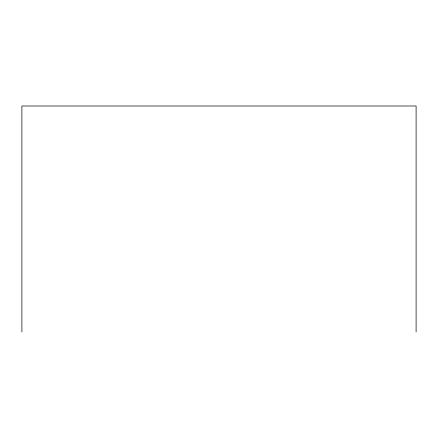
<?xml version="1.0" encoding="UTF-8"?>
<svg xmlns="http://www.w3.org/2000/svg" width="438" height="438" viewBox="0 0 438 438"><rect width="100%" height="100%" fill="white"/><g stroke="black" fill="none" stroke-linecap="round" stroke-linejoin="round"><path stroke-width="0.66" d="M416.1 332.009L416.1 105.991L21.9 105.991L21.9 332.009"/></g></svg>
